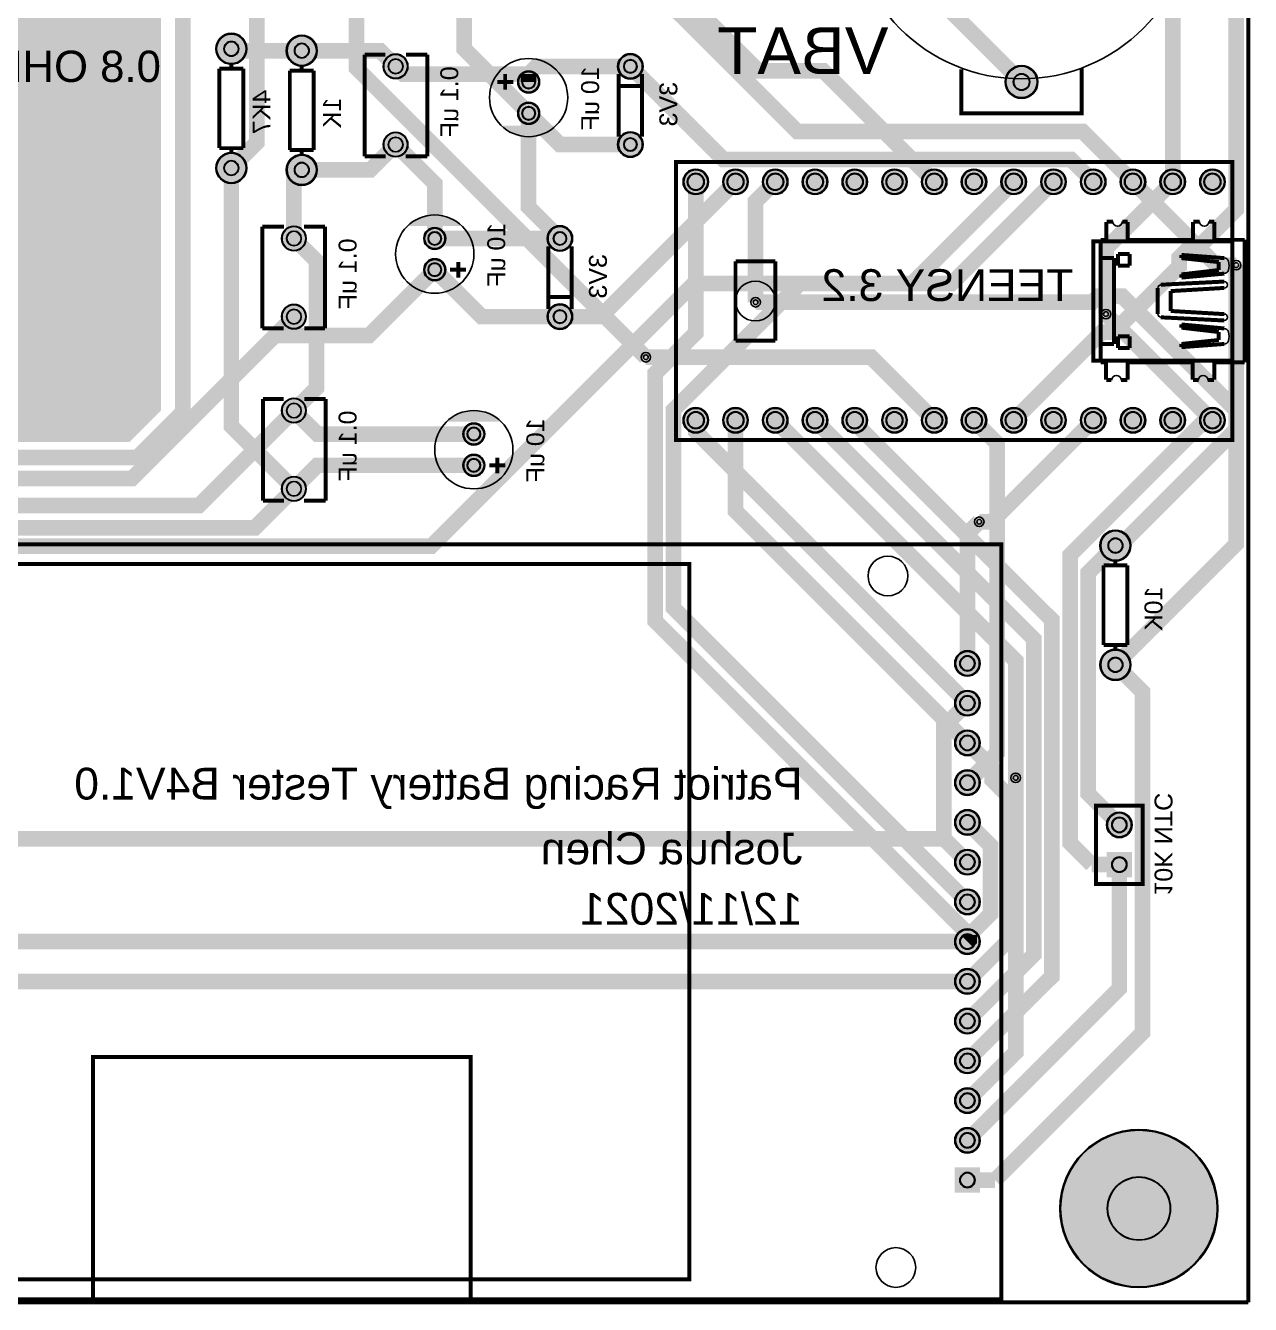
# Model space of a CAD drawing. Header units: millimetres. Extents: x -8 to 145, y 0 to 123.
# Drawn here: x 66.9 to 145.1, y -0.1 to 81.6 of the extents above; entities that cross this region are included whole.
import ezdxf

# ---------------------------------------------------------------- set-up
doc = ezdxf.new("R2010")
doc.units = ezdxf.units.MM
for name, color, linetype, true_color in [('BoardOutLine', 7, 'Continuous', 0xff00ff), ('BottomLayer', 7, 'Continuous', 0x0000ff), ('BottomSilkLayer', 7, 'Continuous', 0x66cc33), ('BottomSolderMaskLayer', 7, 'Continuous', 0xaa00ff), ('Document', 7, 'Continuous', 0xffffff), ('Hole', 7, 'Continuous', 0x222222), ('Multi-Layer', 7, 'Continuous', 0xc0c0c0), ('TopLayer', 7, 'Continuous', 0xff0000), ('TopSilkLayer', 7, 'Continuous', 0xffcc00), ('TopSolderMaskLayer', 7, 'Continuous', 0x800080)]:
    doc.layers.add(name, color=color, linetype=linetype, true_color=true_color)
doc.styles.get("Standard").update_dxf_attribs({"font": 'arial.ttf'})

msp = doc.modelspace()

# ---------------------------------------------------------------- hatches: boundary and pattern name
at = {"layer": 'BottomLayer'}
msp.add_hatch(color=256, dxfattribs=at).paths.add_polyline_path([(75.5, 57), (75.5, 119.5), (32.75, 119.5), (32.75, 59.5), (37.25, 55), (73.5, 55)])
at = {"layer": 'BottomSilkLayer'}
for points in [[(97.349, 75.206), (97.397, 75.157), (97.446, 75.11), (97.497, 75.064), (97.549, 75.02), (97.603, 74.977), (97.657, 74.936), (97.713, 74.897), (97.77, 74.859), (97.828, 74.823), (97.888, 74.789), (97.948, 74.757), (98.009, 74.726), (98.071, 74.698), (98.134, 74.671), (98.197, 74.646), (98.262, 74.623), (98.327, 74.602), (98.392, 74.582), (98.458, 74.565), (98.525, 74.55), (98.592, 74.537), (98.66, 74.526), (98.727, 74.516), (98.795, 74.509), (98.863, 74.504), (98.932, 74.501), (99, 74.5), (99.068, 74.501), (99.137, 74.504), (99.205, 74.509), (99.273, 74.516), (99.34, 74.526), (99.408, 74.537), (99.475, 74.55), (99.542, 74.565), (99.608, 74.582), (99.673, 74.602), (99.738, 74.623), (99.803, 74.646), (99.866, 74.671), (99.929, 74.698), (99.991, 74.726), (100.052, 74.757), (100.112, 74.789), (100.172, 74.823), (100.23, 74.859), (100.287, 74.897), (100.343, 74.936), (100.397, 74.977), (100.451, 75.02), (100.503, 75.064), (100.554, 75.11), (100.603, 75.157), (100.651, 75.206)], [(94.651, 68.794), (94.603, 68.843), (94.554, 68.89), (94.503, 68.936), (94.451, 68.98), (94.397, 69.023), (94.343, 69.064), (94.287, 69.103), (94.23, 69.141), (94.172, 69.177), (94.112, 69.211), (94.052, 69.243), (93.991, 69.274), (93.929, 69.302), (93.866, 69.329), (93.803, 69.354), (93.738, 69.377), (93.673, 69.398), (93.608, 69.418), (93.542, 69.435), (93.475, 69.45), (93.408, 69.463), (93.34, 69.474), (93.273, 69.484), (93.205, 69.491), (93.137, 69.496), (93.068, 69.499), (93, 69.5), (92.932, 69.499), (92.863, 69.496), (92.795, 69.491), (92.727, 69.484), (92.66, 69.474), (92.592, 69.463), (92.525, 69.45), (92.458, 69.435), (92.392, 69.418), (92.327, 69.398), (92.262, 69.377), (92.197, 69.354), (92.134, 69.329), (92.071, 69.302), (92.009, 69.274), (91.948, 69.243), (91.888, 69.211), (91.828, 69.177), (91.77, 69.141), (91.713, 69.103), (91.657, 69.064), (91.603, 69.023), (91.549, 68.98), (91.497, 68.936), (91.446, 68.89), (91.397, 68.843), (91.349, 68.794)], [(97.151, 56.294), (97.103, 56.343), (97.054, 56.39), (97.003, 56.436), (96.951, 56.48), (96.897, 56.523), (96.843, 56.564), (96.787, 56.603), (96.73, 56.641), (96.672, 56.677), (96.612, 56.711), (96.552, 56.743), (96.491, 56.774), (96.429, 56.802), (96.366, 56.829), (96.303, 56.854), (96.238, 56.877), (96.173, 56.898), (96.108, 56.918), (96.042, 56.935), (95.975, 56.95), (95.908, 56.963), (95.84, 56.974), (95.773, 56.984), (95.705, 56.991), (95.637, 56.996), (95.568, 56.999), (95.5, 57), (95.432, 56.999), (95.363, 56.996), (95.295, 56.991), (95.227, 56.984), (95.16, 56.974), (95.092, 56.963), (95.025, 56.95), (94.958, 56.935), (94.892, 56.918), (94.827, 56.898), (94.762, 56.877), (94.697, 56.854), (94.634, 56.829), (94.571, 56.802), (94.509, 56.774), (94.448, 56.743), (94.388, 56.711), (94.328, 56.677), (94.27, 56.641), (94.213, 56.603), (94.157, 56.564), (94.103, 56.523), (94.049, 56.48), (93.997, 56.436), (93.946, 56.39), (93.897, 56.343), (93.849, 56.294)]]:
    msp.add_hatch(color=256, dxfattribs=at).paths.add_polyline_path(points)
at = {"layer": 'BottomSolderMaskLayer'}
for points in [[(79.009, 80.12, 1), (80.99, 80.12, 1)], [(83.509, 80, 1), (85.491, 80, 1)], [(89.713, 78.999, 1), (91.288, 78.999, 1)], [(104.687, 78.999, 1), (106.313, 78.999, 1)], [(98.299, 78, 1), (99.701, 78, 1)], [(129.449, 78, 1), (131.551, 78, 1)], [(98.299, 76, 1), (99.701, 76, 1)], [(89.713, 74, 1), (91.288, 74, 1)], [(104.687, 74.001, 1), (106.313, 74.001, 1)], [(79.009, 72.5, 1), (80.99, 72.5, 1)], [(83.509, 72.38, 1), (85.491, 72.38, 1)], [(108.867, 71.62, 1), (110.493, 71.62, 1)], [(111.407, 71.62, 1), (113.033, 71.62, 1)], [(113.947, 71.62, 1), (115.573, 71.62, 1)], [(116.487, 71.62, 1), (118.113, 71.62, 1)], [(119.027, 71.62, 1), (120.653, 71.62, 1)], [(121.567, 71.62, 1), (123.193, 71.62, 1)], [(124.107, 71.62, 1), (125.733, 71.62, 1)], [(126.647, 71.62, 1), (128.273, 71.62, 1)], [(129.187, 71.62, 1), (130.813, 71.62, 1)], [(131.727, 71.62, 1), (133.353, 71.62, 1)], [(134.267, 71.62, 1), (135.893, 71.62, 1)], [(136.807, 71.62, 1), (138.433, 71.62, 1)], [(139.347, 71.62, 1), (140.973, 71.62, 1)], [(141.887, 71.62, 1), (143.513, 71.62, 1)], [(83.212, 67.999, 1), (84.787, 67.999, 1)], [(92.299, 68, 1), (93.701, 68, 1)], [(100.187, 68, 1), (101.813, 68, 1)], [(92.299, 66, 1), (93.701, 66, 1)], [(83.212, 63.001, 1), (84.787, 63.001, 1)], [(100.187, 63.001, 1), (101.813, 63.001, 1)], [(83.212, 56.999, 1), (84.787, 56.999, 1)], [(108.867, 56.38, 1), (110.493, 56.38, 1)], [(111.407, 56.38, 1), (113.033, 56.38, 1)], [(113.947, 56.38, 1), (115.573, 56.38, 1)], [(116.487, 56.38, 1), (118.113, 56.38, 1)], [(119.027, 56.38, 1), (120.653, 56.38, 1)], [(121.567, 56.38, 1), (123.193, 56.38, 1)], [(124.107, 56.38, 1), (125.733, 56.38, 1)], [(126.647, 56.38, 1), (128.273, 56.38, 1)], [(129.187, 56.38, 1), (130.813, 56.38, 1)], [(131.727, 56.38, 1), (133.353, 56.38, 1)], [(134.267, 56.38, 1), (135.893, 56.38, 1)], [(136.807, 56.38, 1), (138.433, 56.38, 1)], [(139.347, 56.38, 1), (140.973, 56.38, 1)], [(141.887, 56.38, 1), (143.513, 56.38, 1)], [(94.799, 55.5, 1), (96.201, 55.5, 1)], [(94.799, 53.5, 1), (96.201, 53.5, 1)], [(83.212, 52.001, 1), (84.787, 52.001, 1)], [(135.51, 48.37, 1), (137.491, 48.37, 1)], [(135.51, 40.75, 1), (137.491, 40.75, 1)], [(126.228, 40.84, 1), (127.853, 40.84, 1)], [(126.228, 38.3, 1), (127.853, 38.3, 1)], [(126.228, 35.76, 1), (127.853, 35.76, 1)], [(126.228, 33.22, 1), (127.853, 33.22, 1)], [(126.228, 30.68, 1), (127.853, 30.68, 1)], [(135.937, 30.52, 1), (137.563, 30.52, 1)], [(126.228, 28.14, 1), (127.853, 28.14, 1)], [(137.563, 27.167), (137.563, 28.793), (135.937, 28.793), (135.937, 27.167)], [(126.228, 25.6, 1), (127.853, 25.6, 1)], [(126.228, 23.06, 1), (127.853, 23.06, 1)], [(126.228, 20.52, 1), (127.853, 20.52, 1)], [(126.228, 17.98, 1), (127.853, 17.98, 1)], [(126.228, 15.44, 1), (127.853, 15.44, 1)], [(126.228, 12.9, 1), (127.853, 12.9, 1)], [(126.228, 10.36, 1), (127.853, 10.36, 1)], [(132.949, 6, 1), (143.051, 6, 1)], [(127.853, 7.007), (126.227, 7.007), (126.227, 8.633), (127.853, 8.633)]]:
    msp.add_hatch(color=256, dxfattribs=at).paths.add_polyline_path(points)
at = {"layer": 'Multi-Layer'}
for points in [[(79.06, 80.12, 1), (80.94, 80.12, 1)], [(83.56, 80, 1), (85.44, 80, 1)], [(89.738, 78.999, 1), (91.262, 78.999, 1)], [(104.738, 78.999, 1), (106.262, 78.999, 1)], [(98.35, 78, 1), (99.65, 78, 1)], [(129.5, 78, 1), (131.5, 78, 1)], [(98.35, 76, 1), (99.65, 76, 1)], [(89.738, 74, 1), (91.262, 74, 1)], [(104.738, 74.001, 1), (106.262, 74.001, 1)], [(79.06, 72.5, 1), (80.94, 72.5, 1)], [(83.56, 72.38, 1), (85.44, 72.38, 1)], [(108.918, 71.62, 1), (110.442, 71.62, 1)], [(111.458, 71.62, 1), (112.982, 71.62, 1)], [(113.998, 71.62, 1), (115.522, 71.62, 1)], [(116.538, 71.62, 1), (118.062, 71.62, 1)], [(119.078, 71.62, 1), (120.602, 71.62, 1)], [(121.618, 71.62, 1), (123.142, 71.62, 1)], [(124.158, 71.62, 1), (125.682, 71.62, 1)], [(126.698, 71.62, 1), (128.222, 71.62, 1)], [(129.238, 71.62, 1), (130.762, 71.62, 1)], [(131.778, 71.62, 1), (133.302, 71.62, 1)], [(134.318, 71.62, 1), (135.842, 71.62, 1)], [(136.858, 71.62, 1), (138.382, 71.62, 1)], [(139.398, 71.62, 1), (140.922, 71.62, 1)], [(141.938, 71.62, 1), (143.462, 71.62, 1)], [(83.238, 67.999, 1), (84.762, 67.999, 1)], [(100.238, 68, 1), (101.762, 68, 1)], [(92.35, 68, 1), (93.65, 68, 1)], [(92.35, 66, 1), (93.65, 66, 1)], [(83.238, 63.001, 1), (84.762, 63.001, 1)], [(100.238, 63.001, 1), (101.762, 63.001, 1)], [(83.238, 56.999, 1), (84.762, 56.999, 1)], [(108.918, 56.38, 1), (110.442, 56.38, 1)], [(111.458, 56.38, 1), (112.982, 56.38, 1)], [(113.998, 56.38, 1), (115.522, 56.38, 1)], [(116.538, 56.38, 1), (118.062, 56.38, 1)], [(119.078, 56.38, 1), (120.602, 56.38, 1)], [(121.618, 56.38, 1), (123.142, 56.38, 1)], [(124.158, 56.38, 1), (125.682, 56.38, 1)], [(126.698, 56.38, 1), (128.222, 56.38, 1)], [(129.238, 56.38, 1), (130.762, 56.38, 1)], [(131.778, 56.38, 1), (133.302, 56.38, 1)], [(134.318, 56.38, 1), (135.842, 56.38, 1)], [(136.858, 56.38, 1), (138.382, 56.38, 1)], [(139.398, 56.38, 1), (140.922, 56.38, 1)], [(141.938, 56.38, 1), (143.462, 56.38, 1)], [(94.85, 55.5, 1), (96.15, 55.5, 1)], [(94.85, 53.5, 1), (96.15, 53.5, 1)], [(83.238, 52.001, 1), (84.762, 52.001, 1)], [(135.56, 48.37, 1), (137.44, 48.37, 1)], [(135.56, 40.75, 1), (137.44, 40.75, 1)], [(126.278, 40.84, 1), (127.802, 40.84, 1)], [(126.278, 38.3, 1), (127.802, 38.3, 1)], [(126.278, 35.76, 1), (127.802, 35.76, 1)], [(126.278, 33.22, 1), (127.802, 33.22, 1)], [(126.278, 30.68, 1), (127.802, 30.68, 1)], [(135.988, 30.52, 1), (137.512, 30.52, 1)], [(126.278, 28.14, 1), (127.802, 28.14, 1)], [(137.512, 27.218), (137.512, 28.742), (135.988, 28.742), (135.988, 27.218)], [(126.278, 25.6, 1), (127.802, 25.6, 1)], [(126.278, 23.06, 1), (127.802, 23.06, 1)], [(126.278, 20.52, 1), (127.802, 20.52, 1)], [(126.278, 17.98, 1), (127.802, 17.98, 1)], [(126.278, 15.44, 1), (127.802, 15.44, 1)], [(126.278, 12.9, 1), (127.802, 12.9, 1)], [(126.278, 10.36, 1), (127.802, 10.36, 1)], [(127.802, 7.058), (126.278, 7.058), (126.278, 8.582), (127.802, 8.582)]]:
    msp.add_hatch(color=256, dxfattribs=at).paths.add_polyline_path(points)
at = {"layer": 'TopLayer'}
msp.add_hatch(color=256, dxfattribs=at).paths.add_polyline_path([(75.5, 57), (75.5, 119.5), (32.75, 119.5), (32.75, 59.5), (37.25, 55), (73.5, 55)])
at = {"layer": 'TopSolderMaskLayer'}
for points in [[(79.009, 80.12, 1), (80.99, 80.12, 1)], [(83.509, 80, 1), (85.491, 80, 1)], [(89.713, 78.999, 1), (91.288, 78.999, 1)], [(104.687, 78.999, 1), (106.313, 78.999, 1)], [(98.299, 78, 1), (99.701, 78, 1)], [(129.449, 78, 1), (131.551, 78, 1)], [(98.299, 76, 1), (99.701, 76, 1)], [(89.713, 74, 1), (91.288, 74, 1)], [(104.687, 74.001, 1), (106.313, 74.001, 1)], [(79.009, 72.5, 1), (80.99, 72.5, 1)], [(83.509, 72.38, 1), (85.491, 72.38, 1)], [(108.867, 71.62, 1), (110.493, 71.62, 1)], [(111.407, 71.62, 1), (113.033, 71.62, 1)], [(113.947, 71.62, 1), (115.573, 71.62, 1)], [(116.487, 71.62, 1), (118.113, 71.62, 1)], [(119.027, 71.62, 1), (120.653, 71.62, 1)], [(121.567, 71.62, 1), (123.193, 71.62, 1)], [(124.107, 71.62, 1), (125.733, 71.62, 1)], [(126.647, 71.62, 1), (128.273, 71.62, 1)], [(129.187, 71.62, 1), (130.813, 71.62, 1)], [(131.727, 71.62, 1), (133.353, 71.62, 1)], [(134.267, 71.62, 1), (135.893, 71.62, 1)], [(136.807, 71.62, 1), (138.433, 71.62, 1)], [(139.347, 71.62, 1), (140.973, 71.62, 1)], [(141.887, 71.62, 1), (143.513, 71.62, 1)], [(83.212, 67.999, 1), (84.787, 67.999, 1)], [(92.299, 68, 1), (93.701, 68, 1)], [(100.187, 68, 1), (101.813, 68, 1)], [(92.299, 66, 1), (93.701, 66, 1)], [(83.212, 63.001, 1), (84.787, 63.001, 1)], [(100.187, 63.001, 1), (101.813, 63.001, 1)], [(83.212, 56.999, 1), (84.787, 56.999, 1)], [(108.867, 56.38, 1), (110.493, 56.38, 1)], [(111.407, 56.38, 1), (113.033, 56.38, 1)], [(113.947, 56.38, 1), (115.573, 56.38, 1)], [(116.487, 56.38, 1), (118.113, 56.38, 1)], [(119.027, 56.38, 1), (120.653, 56.38, 1)], [(121.567, 56.38, 1), (123.193, 56.38, 1)], [(124.107, 56.38, 1), (125.733, 56.38, 1)], [(126.647, 56.38, 1), (128.273, 56.38, 1)], [(129.187, 56.38, 1), (130.813, 56.38, 1)], [(131.727, 56.38, 1), (133.353, 56.38, 1)], [(134.267, 56.38, 1), (135.893, 56.38, 1)], [(136.807, 56.38, 1), (138.433, 56.38, 1)], [(139.347, 56.38, 1), (140.973, 56.38, 1)], [(141.887, 56.38, 1), (143.513, 56.38, 1)], [(94.799, 55.5, 1), (96.201, 55.5, 1)], [(94.799, 53.5, 1), (96.201, 53.5, 1)], [(83.212, 52.001, 1), (84.787, 52.001, 1)], [(135.51, 48.37, 1), (137.491, 48.37, 1)], [(135.51, 40.75, 1), (137.491, 40.75, 1)], [(126.228, 40.84, 1), (127.853, 40.84, 1)], [(126.228, 38.3, 1), (127.853, 38.3, 1)], [(126.228, 35.76, 1), (127.853, 35.76, 1)], [(126.228, 33.22, 1), (127.853, 33.22, 1)], [(126.228, 30.68, 1), (127.853, 30.68, 1)], [(135.937, 30.52, 1), (137.563, 30.52, 1)], [(126.228, 28.14, 1), (127.853, 28.14, 1)], [(137.563, 27.167), (137.563, 28.793), (135.937, 28.793), (135.937, 27.167)], [(126.228, 25.6, 1), (127.853, 25.6, 1)], [(126.228, 23.06, 1), (127.853, 23.06, 1)], [(126.228, 20.52, 1), (127.853, 20.52, 1)], [(126.228, 17.98, 1), (127.853, 17.98, 1)], [(126.228, 15.44, 1), (127.853, 15.44, 1)], [(126.228, 12.9, 1), (127.853, 12.9, 1)], [(126.228, 10.36, 1), (127.853, 10.36, 1)], [(132.949, 6, 1), (143.051, 6, 1)], [(127.853, 7.007), (126.227, 7.007), (126.227, 8.633), (127.853, 8.633)]]:
    msp.add_hatch(color=256, dxfattribs=at).paths.add_polyline_path(points)

# ---------------------------------------------------------------- linework, layer by layer
at = {"layer": 'BoardOutLine', "const_width": 0.254}
for points in [[(145, 122.5), (145, 0)], [(-1, 0), (145, 0)]]:
    msp.add_lwpolyline(points, dxfattribs=at)
at = {"layer": 'BottomLayer', "const_width": 1}
for points in [[(125, 119), (144.218, 99.782), (144.218, 69.851), (141.815, 67.448), (141.251, 67.448), (140.574, 66.771), (140.574, 66.206), (136.377, 62.009), (135.629, 62.009), (130, 56.38)], [(140.16, 71.62), (140.16, 88.34), (130.5, 98)], [(81.001, 92.621), (76.896, 88.516), (76.896, 56.896), (74, 54), (37, 54), (27.94, 63.061), (27.94, 76.2)], [(88, 92.62), (94.87, 85.751), (94.87, 80.13), (99, 76)], [(137.62, 71.62), (134.413, 74.826), (116.174, 74.826), (104.5, 86.5)], [(81, 85), (81.625, 84.375), (81.625, 74.125), (80, 72.5)], [(106.489, 60.406), (88, 78.895), (88, 85)], [(135.08, 71.62), (133.663, 73.037), (111.463, 73.037), (105.5, 78.999)], [(101, 68), (99, 70), (99, 76)], [(84.5, 72.38), (88.88, 72.38), (90.5, 74)], [(90.5, 74), (93, 71.501), (93, 68)], [(80, 72.5), (80, 56.001), (84, 52.001)], [(84.5, 72.38), (84, 71.88), (84, 67.999)], [(127.163, 23.475), (107.089, 43.548), (107.089, 59.373), (109.68, 61.964), (109.68, 71.62)], [(127.04, 25.6), (108.25, 44.39), (108.25, 57.034), (116.34, 65.123), (123.503, 65.123), (130, 71.62)], [(114.76, 71.62), (113.505, 70.365), (113.505, 63.921)], [(135.898, 63.164), (135.898, 67.358), (140.16, 71.62)], [(84, 67.999), (85.438, 66.561), (85.438, 58.438), (84, 56.999)], [(136.5, 40.75), (144.218, 48.468), (144.218, 66.293)], [(127.04, 38.3), (109.68, 55.66), (109.68, 56.38)], [(130.127, 33.527), (130.127, 41.013), (114.76, 56.38)], [(127.04, 17.98), (131.282, 22.222), (131.282, 42.398), (117.3, 56.38)], [(119.84, 56.38), (119.84, 56.217), (132.437, 43.62), (132.437, 20.836), (127.04, 15.44)], [(135.08, 56.38), (128.593, 49.893), (127.797, 49.893)], [(134.987, 27.98), (133.598, 29.369), (133.598, 47.76), (142.218, 56.38), (142.7, 56.38)], [(136.75, 30.52), (134.753, 32.517), (134.753, 46.623), (136.5, 48.37)], [(128.803, 7.82), (138.24, 17.256), (138.24, 39.011), (136.5, 40.75)], [(127.04, 28.14), (125.542, 29.639), (125.542, 36.801), (127.04, 38.3)], [(127.04, 35.76), (128.613, 34.187), (128.613, 33.408), (129.664, 32.358), (129.664, 23.143), (127.04, 20.52)], [(127.04, 30.68), (128.509, 29.212), (128.509, 24.821), (127.163, 23.475)], [(127.04, 10.36), (136.75, 20.07), (136.75, 27.98)], [(136.75, 27.98), (134.987, 27.98)], [(127.04, 23.06), (127.163, 23.182), (127.163, 23.475)], [(127.04, 7.82), (128.803, 7.82)]]:
    msp.add_lwpolyline(points, dxfattribs=at)
at = {"layer": 'BottomSilkLayer', "const_width": 0.254}
for points in [[(88.52, 79.74), (88.52, 73.24)], [(88.52, 79.74), (89.84, 79.74)], [(91.16, 79.74), (92.52, 79.74)], [(92.52, 73.24), (92.52, 79.74)], [(80, 78.85), (79.238, 78.85)], [(79.238, 78.85), (79.238, 73.77)], [(80, 78.85), (80, 79.104)], [(80.762, 78.85), (80, 78.85)], [(80.762, 73.77), (80.762, 78.85)], [(83.738, 78.73), (83.738, 73.65)], [(84.5, 78.73), (83.738, 78.73)], [(84.5, 78.73), (84.5, 78.984)], [(85.262, 78.73), (84.5, 78.73)], [(85.262, 73.65), (85.262, 78.73)], [(97.5, 78.516), (97.5, 77.5)], [(104.75, 74.5), (104.75, 78.5)], [(106.25, 74.5), (106.25, 78.5)], [(134.35, 78.9), (134.35, 76), (126.65, 76), (126.65, 78.8)], [(97, 78), (98.016, 78)], [(106.25, 77.75), (104.75, 77.75)], [(79.238, 73.77), (80, 73.77)], [(80, 73.77), (80.762, 73.77)], [(80, 73.77), (80, 73.516)], [(83.738, 73.65), (84.5, 73.65)], [(84.5, 73.65), (85.262, 73.65)], [(84.5, 73.65), (84.5, 73.396)], [(88.52, 73.24), (89.863, 73.24)], [(91.137, 73.24), (92.52, 73.24)], [(81.98, 68.76), (81.98, 62.26)], [(83.363, 68.76), (81.98, 68.76)], [(85.98, 68.76), (84.637, 68.76)], [(85.98, 62.26), (85.98, 68.76)], [(100.25, 67.5), (100.25, 63.5)], [(101.75, 67.5), (101.75, 63.5)], [(94.5, 65.484), (94.5, 66.5)], [(112.22, 66.54), (112.22, 61.46)], [(114.76, 66.54), (112.22, 66.54)], [(114.76, 61.46), (114.76, 66.54)], [(95, 66), (93.984, 66)], [(100.25, 64.25), (101.75, 64.25)], [(83.34, 62.26), (81.98, 62.26)], [(85.98, 62.26), (84.66, 62.26)], [(112.22, 61.46), (114.76, 61.46)], [(82.02, 57.74), (82.02, 51.24)], [(82.02, 57.74), (83.34, 57.74)], [(84.66, 57.74), (86.02, 57.74)], [(86.02, 51.24), (86.02, 57.74)], [(97, 52.984), (97, 54)], [(97.5, 53.5), (96.484, 53.5)], [(82.02, 51.24), (83.363, 51.24)], [(84.637, 51.24), (86.02, 51.24)], [(136.5, 47.1), (136.5, 47.354)], [(136.5, 47.1), (135.738, 47.1)], [(135.738, 47.1), (135.738, 42.02)], [(137.262, 47.1), (136.5, 47.1)], [(137.262, 42.02), (137.262, 47.1)], [(135.738, 42.02), (136.5, 42.02)], [(136.5, 42.02), (137.262, 42.02)], [(136.5, 42.02), (136.5, 41.766)]]:
    msp.add_lwpolyline(points, dxfattribs=at)
for points in [[(143.97, 55.11), (143.97, 55.11), (108.41, 55.11), (108.41, 72.89), (143.97, 72.89), (143.97, 55.11)], [(143.97, 60.19), (135.08, 60.19), (135.08, 67.81), (143.97, 67.81), (143.97, 60.19)], [(138.25, 26.75), (138.25, 31.75), (135.25, 31.75), (135.25, 26.75), (138.25, 26.75)]]:
    msp.add_lwpolyline(points, close=True, dxfattribs=at)
at = {"layer": 'BottomSilkLayer'}
for centre, radius in [((130.5, 89.2), 11), ((99, 77), 2.5), ((93, 67), 2.5), ((113.49, 64), 1.27), ((95.5, 54.5), 2.5)]:
    msp.add_circle(centre, radius, dxfattribs=at)
at = {"layer": 'BottomSolderMaskLayer'}
for centre, radius in [((80, 80.12), 0.991), ((84.5, 80), 0.991), ((80, 80.12), 0.474), ((84.5, 80), 0.474), ((90.5, 78.999), 0.787), ((90.5, 78.999), 0.472), ((105.5, 78.999), 0.813), ((105.5, 78.999), 0.427), ((99, 78), 0.701), ((130.5, 78), 1.051), ((130.5, 78), 0.525), ((99, 78), 0.431), ((99, 76), 0.701), ((99, 76), 0.431), ((90.5, 74), 0.787), ((90.5, 74.001), 0.472), ((105.5, 74.001), 0.813), ((105.5, 74.001), 0.427), ((80, 72.5), 0.991), ((80, 72.5), 0.474), ((84.5, 72.38), 0.991), ((84.5, 72.38), 0.474), ((109.68, 71.62), 0.813), ((109.68, 71.62), 0.542), ((112.22, 71.62), 0.813), ((112.22, 71.62), 0.542), ((114.76, 71.62), 0.813), ((114.76, 71.62), 0.542), ((117.3, 71.62), 0.813), ((117.3, 71.62), 0.542), ((119.84, 71.62), 0.813), ((119.84, 71.62), 0.542), ((122.38, 71.62), 0.813), ((122.38, 71.62), 0.542), ((124.92, 71.62), 0.813), ((124.92, 71.62), 0.542), ((127.46, 71.62), 0.813), ((127.46, 71.62), 0.542), ((130, 71.62), 0.813), ((130, 71.62), 0.542), ((132.54, 71.62), 0.813), ((132.54, 71.62), 0.542), ((135.08, 71.62), 0.813), ((135.08, 71.62), 0.542), ((137.62, 71.62), 0.813), ((137.62, 71.62), 0.542), ((140.16, 71.62), 0.813), ((140.16, 71.62), 0.542), ((142.7, 71.62), 0.813), ((142.7, 71.62), 0.542), ((84, 67.999), 0.787), ((93, 68), 0.701), ((101, 68), 0.813), ((84, 67.999), 0.472), ((93, 68), 0.431), ((101, 67.999), 0.427), ((93, 66), 0.701), ((93, 66), 0.431), ((84, 63.001), 0.787), ((101, 63.001), 0.813), ((84, 63.001), 0.472), ((101, 63.001), 0.427), ((84, 56.999), 0.787), ((84, 56.999), 0.472), ((109.68, 56.38), 0.813), ((109.68, 56.38), 0.542), ((112.22, 56.38), 0.813), ((112.22, 56.38), 0.542), ((114.76, 56.38), 0.813), ((114.76, 56.38), 0.542), ((117.3, 56.38), 0.813), ((117.3, 56.38), 0.542), ((119.84, 56.38), 0.813), ((119.84, 56.38), 0.542), ((122.38, 56.38), 0.813), ((122.38, 56.38), 0.542), ((124.92, 56.38), 0.813), ((124.92, 56.38), 0.542), ((127.46, 56.38), 0.813), ((127.46, 56.38), 0.542), ((130, 56.38), 0.813), ((130, 56.38), 0.542), ((132.54, 56.38), 0.813), ((132.54, 56.38), 0.542), ((135.08, 56.38), 0.813), ((135.08, 56.38), 0.542), ((137.62, 56.38), 0.813), ((137.62, 56.38), 0.542), ((140.16, 56.38), 0.813), ((140.16, 56.38), 0.542), ((142.7, 56.38), 0.813), ((142.7, 56.38), 0.542), ((95.5, 55.5), 0.701), ((95.5, 55.5), 0.431), ((95.5, 53.5), 0.701), ((95.5, 53.5), 0.431), ((84, 52.001), 0.787), ((84, 52.001), 0.472), ((136.5, 48.37), 0.991), ((136.5, 48.37), 0.474), ((136.5, 40.75), 0.991), ((127.04, 40.84), 0.813), ((127.04, 40.84), 0.488), ((136.5, 40.75), 0.474), ((127.04, 38.3), 0.813), ((127.04, 38.3), 0.488), ((127.04, 35.76), 0.813), ((127.04, 35.76), 0.488), ((127.04, 33.22), 0.813), ((127.04, 33.22), 0.488), ((127.04, 30.68), 0.813), ((127.04, 30.68), 0.488), ((136.75, 30.52), 0.813), ((136.75, 30.52), 0.488), ((127.04, 28.14), 0.813), ((127.04, 28.14), 0.488), ((136.75, 27.98), 0.488), ((127.04, 25.6), 0.813), ((127.04, 25.6), 0.488), ((127.04, 23.06), 0.813), ((127.04, 23.06), 0.488), ((127.04, 20.52), 0.813), ((127.04, 20.52), 0.488), ((127.04, 17.98), 0.813), ((127.04, 17.98), 0.488), ((127.04, 15.44), 0.813), ((127.04, 15.44), 0.488), ((127.04, 12.9), 0.813), ((127.04, 12.9), 0.488), ((127.04, 10.36), 0.813), ((127.04, 10.36), 0.488), ((138, 6), 5.051), ((127.04, 7.82), 0.488), ((138, 6), 2.02)]:
    msp.add_circle(centre, radius, dxfattribs=at)
at = {"layer": 'Document', "const_width": 0.254}
for points in [[(135.918, 69.055), (135.918, 67.912)], [(135.944, 69.08), (136.35, 69.08)], [(137.29, 69.08), (136.934, 69.08)], [(137.29, 67.912), (137.29, 69.055)], [(141.455, 69.055), (141.455, 67.912)], [(141.481, 69.08), (141.887, 69.08)], [(142.827, 69.08), (142.471, 69.08)], [(142.827, 67.912), (142.827, 69.055)], [(135.563, 67.912), (135.563, 60.088)], [(135.563, 67.912), (135.918, 67.912)], [(141.455, 67.912), (137.341, 67.912)], [(144.757, 67.912), (142.852, 67.912)], [(144.757, 67.912), (144.757, 60.088)], [(137.417, 66.997), (136.655, 66.997)], [(136.655, 66.997), (136.655, 66.261)], [(137.417, 66.261), (137.417, 66.997)], [(140.719, 66.946), (143.462, 66.743)], [(140.719, 66.743), (140.719, 66.946)], [(135.664, 66.743), (136.401, 66.743)], [(136.401, 66.743), (136.401, 61.257)], [(136.655, 66.261), (137.417, 66.261)], [(143.106, 66.489), (140.719, 66.743)], [(143.106, 65.981), (143.106, 66.489)], [(140.719, 65.702), (143.106, 65.981)], [(143.462, 65.753), (140.719, 65.499)], [(140.719, 65.499), (140.719, 65.702)], [(139.195, 63.162), (139.195, 64.838)], [(143.462, 65.245), (139.398, 65.041)], [(143.462, 64.838), (140.033, 64.635)], [(140.033, 63.365), (140.033, 64.635)], [(143.462, 62.755), (139.398, 62.959)], [(143.462, 63.162), (140.033, 63.365)], [(143.462, 62.247), (140.719, 62.501)], [(140.719, 62.501), (140.719, 62.298)], [(140.719, 62.298), (143.106, 62.019)], [(143.106, 62.019), (143.106, 61.511)], [(136.401, 61.257), (135.664, 61.257)], [(136.655, 61.003), (136.655, 61.739)], [(136.655, 61.739), (137.417, 61.739)], [(137.417, 61.739), (137.417, 61.003)], [(143.106, 61.511), (140.719, 61.257)], [(140.719, 61.054), (143.462, 61.257)], [(140.719, 61.257), (140.719, 61.054)], [(137.417, 61.003), (136.655, 61.003)], [(135.563, 60.088), (135.867, 60.088)], [(135.893, 60.114), (135.893, 58.971)], [(137.29, 58.971), (137.29, 60.114)], [(141.405, 60.088), (137.29, 60.088)], [(141.43, 60.114), (141.43, 58.971)], [(142.827, 58.971), (142.827, 60.114)], [(144.757, 60.088), (142.852, 60.088)], [(135.918, 58.945), (136.248, 58.945)], [(137.264, 58.945), (136.858, 58.945)], [(141.455, 58.945), (141.811, 58.945)], [(142.802, 58.945), (142.395, 58.945)]]:
    msp.add_lwpolyline(points, dxfattribs=at)
at = {"layer": 'Document'}
for centre, radius, start, end in [((136.64, 69.08), 0.3, 180.00003, 359.99997), ((142.18, 69.08), 0.3, 180, 360), ((143.436, 66.458), 0.295, 17.00716, 85.67049), ((142.787, 66.258), 0.974, 342.94925, 17.05075), ((143.436, 66.059), 0.295, 274.32796, 342.98755), ((139.421, 64.819), 0.22, 93.13918, 176.88885), ((143.459, 65.038), 0.208, 359.97896, 90), ((143.459, 65.038), 0.208, 270, 0.02104), ((139.421, 63.182), 0.22, 183.11115, 266.86082), ((143.459, 62.962), 0.208, 359.97896, 90), ((143.459, 62.962), 0.208, 270, 0.02104), ((143.436, 61.941), 0.295, 17.01245, 85.67204), ((143.436, 61.543), 0.295, 274.32796, 342.98755), ((142.787, 61.742), 0.974, 342.94847, 17.05153), ((136.56, 58.95), 0.3, 0.00003, 179.99997), ((142.1, 58.95), 0.3, 0.00003, 179.99997)]:
    msp.add_arc(centre, radius, start, end, dxfattribs=at)
at = {"layer": 'Hole'}
for centre in [(144.218, 66.292), (113.505, 63.921), (135.898, 63.164), (106.489, 60.406), (127.797, 49.893), (130.127, 33.527)]:
    msp.add_circle(centre, 0.153, dxfattribs=at)
at = {"layer": 'Multi-Layer'}
for centre, radius in [((80, 80.12), 0.94), ((84.5, 80), 0.94), ((80, 80.12), 0.45), ((84.5, 80), 0.45), ((90.5, 78.999), 0.762), ((90.5, 78.999), 0.457), ((105.5, 78.999), 0.762), ((105.5, 78.999), 0.4), ((99, 78), 0.65), ((130.5, 78), 1), ((130.5, 78), 0.5), ((99, 78), 0.4), ((99, 76), 0.65), ((99, 76), 0.4), ((90.5, 74), 0.762), ((90.5, 74.001), 0.457), ((105.5, 74.001), 0.762), ((105.5, 74.001), 0.4), ((80, 72.5), 0.94), ((80, 72.5), 0.45), ((84.5, 72.38), 0.94), ((84.5, 72.38), 0.45), ((109.68, 71.62), 0.762), ((109.68, 71.62), 0.508), ((112.22, 71.62), 0.762), ((112.22, 71.62), 0.508), ((114.76, 71.62), 0.762), ((114.76, 71.62), 0.508), ((117.3, 71.62), 0.762), ((117.3, 71.62), 0.508), ((119.84, 71.62), 0.762), ((119.84, 71.62), 0.508), ((122.38, 71.62), 0.762), ((122.38, 71.62), 0.508), ((124.92, 71.62), 0.762), ((124.92, 71.62), 0.508), ((127.46, 71.62), 0.762), ((127.46, 71.62), 0.508), ((130, 71.62), 0.762), ((130, 71.62), 0.508), ((132.54, 71.62), 0.762), ((132.54, 71.62), 0.508), ((135.08, 71.62), 0.762), ((135.08, 71.62), 0.508), ((137.62, 71.62), 0.762), ((137.62, 71.62), 0.508), ((140.16, 71.62), 0.762), ((140.16, 71.62), 0.508), ((142.7, 71.62), 0.762), ((142.7, 71.62), 0.508), ((84, 67.999), 0.762), ((101, 68), 0.762), ((84, 67.999), 0.457), ((93, 68), 0.65), ((93, 68), 0.4), ((101, 67.999), 0.4), ((93, 66), 0.65), ((93, 66), 0.4), ((144.218, 66.292), 0.305), ((84, 63.001), 0.762), ((101, 63.001), 0.762), ((113.505, 63.921), 0.305), ((84, 63.001), 0.457), ((101, 63.001), 0.4), ((135.898, 63.164), 0.305), ((106.489, 60.406), 0.305), ((84, 56.999), 0.762), ((84, 56.999), 0.457), ((109.68, 56.38), 0.762), ((109.68, 56.38), 0.508), ((112.22, 56.38), 0.762), ((112.22, 56.38), 0.508), ((114.76, 56.38), 0.762), ((114.76, 56.38), 0.508), ((117.3, 56.38), 0.762), ((117.3, 56.38), 0.508), ((119.84, 56.38), 0.762), ((119.84, 56.38), 0.508), ((122.38, 56.38), 0.762), ((122.38, 56.38), 0.508), ((124.92, 56.38), 0.762), ((124.92, 56.38), 0.508), ((127.46, 56.38), 0.762), ((127.46, 56.38), 0.508), ((130, 56.38), 0.762), ((130, 56.38), 0.508), ((132.54, 56.38), 0.762), ((132.54, 56.38), 0.508), ((135.08, 56.38), 0.762), ((135.08, 56.38), 0.508), ((137.62, 56.38), 0.762), ((137.62, 56.38), 0.508), ((140.16, 56.38), 0.762), ((140.16, 56.38), 0.508), ((142.7, 56.38), 0.762), ((142.7, 56.38), 0.508), ((95.5, 55.5), 0.65), ((95.5, 55.5), 0.4), ((95.5, 53.5), 0.65), ((95.5, 53.5), 0.4), ((84, 52.001), 0.762), ((84, 52.001), 0.457), ((127.797, 49.893), 0.305), ((136.5, 48.37), 0.94), ((136.5, 48.37), 0.45), ((136.5, 40.75), 0.94), ((127.04, 40.84), 0.762), ((127.04, 40.84), 0.457), ((136.5, 40.75), 0.45), ((127.04, 38.3), 0.762), ((127.04, 38.3), 0.457), ((127.04, 35.76), 0.762), ((127.04, 35.76), 0.457), ((127.04, 33.22), 0.762), ((127.04, 33.22), 0.457), ((130.127, 33.527), 0.305), ((127.04, 30.68), 0.762), ((127.04, 30.68), 0.457), ((136.75, 30.52), 0.762), ((136.75, 30.52), 0.457), ((127.04, 28.14), 0.762), ((127.04, 28.14), 0.457), ((136.75, 27.98), 0.457), ((127.04, 25.6), 0.762), ((127.04, 25.6), 0.457), ((127.04, 23.06), 0.762), ((127.04, 23.06), 0.457), ((127.04, 20.52), 0.762), ((127.04, 20.52), 0.457), ((127.04, 17.98), 0.762), ((127.04, 17.98), 0.457), ((127.04, 15.44), 0.762), ((127.04, 15.44), 0.457), ((127.04, 12.9), 0.762), ((127.04, 12.9), 0.457), ((127.04, 10.36), 0.762), ((127.04, 10.36), 0.457), ((138, 6), 5), ((127.04, 7.82), 0.457), ((138, 6), 2)]:
    msp.add_circle(centre, radius, dxfattribs=at)
at = {"layer": 'TopLayer', "const_width": 1}
for points in [[(80, 102.38), (90.001, 102.38), (113.672, 78.709), (117.831, 78.709), (124.92, 71.62)], [(116, 84.5), (124, 84.5), (130.5, 78)], [(80, 80.12), (80.12, 80), (84.5, 80)], [(84.5, 80), (89.499, 80), (90.5, 78.999)], [(99, 78.5), (91, 78.5), (90.5, 78.999)], [(105.5, 78.999), (99.5, 78.999), (99, 78.5)], [(99, 78.5), (99, 78)], [(105.5, 74.001), (101, 74.001), (99, 76)], [(132.54, 71.62), (126.043, 65.123), (109.573, 65.123), (92.78, 48.33), (62.639, 48.33), (43.458, 29.149), (43.458, 23.331), (46.268, 20.52)], [(112.22, 71.62), (103.601, 63.001), (101, 63.001)], [(137.62, 71.62), (142.947, 66.293), (144.218, 66.293)], [(93, 68), (101, 68), (101, 68)], [(82.796, 61.797), (88.797, 61.797), (93, 66)], [(101, 63.001), (95.999, 63.001), (93, 66)], [(136.5, 48.37), (136.782, 48.37), (144.218, 55.807), (144.218, 57.022), (136.921, 64.319), (135.42, 64.319), (135.022, 63.921), (113.505, 63.921)], [(84, 63.001), (82.796, 61.797)], [(142.7, 56.38), (142.682, 56.38), (135.898, 63.164)], [(82.796, 61.797), (73.661, 52.662), (45.816, 52.662), (38.341, 45.187), (31.439, 45.187), (25.342, 39.09), (24.699, 39.09)], [(124.92, 56.38), (120.894, 60.406), (106.489, 60.406)], [(45.716, 50.93), (77.93, 50.93), (84, 56.999)], [(95.5, 55.5), (85.499, 55.5), (84, 56.999)], [(127.04, 35.76), (112.22, 50.58), (112.22, 56.38)], [(127.04, 33.22), (128.952, 35.131), (128.952, 54.888), (127.46, 56.38)], [(95.5, 53.5), (85.499, 53.5), (84, 52.001)], [(31.439, 43.554), (51.441, 43.554), (57.398, 49.51), (81.509, 49.51), (84, 52.001)], [(127.797, 49.893), (127.04, 49.137), (127.04, 40.84)], [(127.04, 12.9), (130.127, 15.987), (130.127, 33.527)], [(46.268, 25.6), (44.775, 27.094), (44.775, 28.69), (45.707, 29.622), (125.558, 29.622), (127.04, 28.14)], [(127.04, 23.06), (51.348, 23.06), (46.268, 28.14)], [(46.268, 23.06), (48.808, 20.52), (127.04, 20.52)]]:
    msp.add_lwpolyline(points, dxfattribs=at)
at = {"layer": 'TopSilkLayer', "const_width": 0.254}
for points in [[(129.199, 0.2), (44.109, 0.2), (44.109, 48.46), (129.199, 48.46), (129.199, 0.2)], [(109.26, 1.47), (50.84, 1.47), (50.84, 47.19), (109.26, 47.19), (109.26, 1.47)], [(95.29, 0.2), (71.16, 0.2), (71.16, 15.694), (95.29, 15.694), (95.29, 0.2)]]:
    msp.add_lwpolyline(points, close=True, dxfattribs=at)
at = {"layer": 'TopSilkLayer'}
for centre in [(121.96, 46.428), (122.468, 2.232)]:
    msp.add_circle(centre, 1.27, dxfattribs=at)
at = {"layer": 'TopSolderMaskLayer'}
for centre, radius in [((80, 80.12), 0.991), ((84.5, 80), 0.991), ((80, 80.12), 0.474), ((84.5, 80), 0.474), ((90.5, 78.999), 0.787), ((90.5, 78.999), 0.472), ((105.5, 78.999), 0.813), ((105.5, 78.999), 0.427), ((99, 78), 0.701), ((130.5, 78), 1.051), ((130.5, 78), 0.525), ((99, 78), 0.431), ((99, 76), 0.701), ((99, 76), 0.431), ((90.5, 74), 0.787), ((90.5, 74.001), 0.472), ((105.5, 74.001), 0.813), ((105.5, 74.001), 0.427), ((80, 72.5), 0.991), ((80, 72.5), 0.474), ((84.5, 72.38), 0.991), ((84.5, 72.38), 0.474), ((109.68, 71.62), 0.813), ((109.68, 71.62), 0.542), ((112.22, 71.62), 0.813), ((112.22, 71.62), 0.542), ((114.76, 71.62), 0.813), ((114.76, 71.62), 0.542), ((117.3, 71.62), 0.813), ((117.3, 71.62), 0.542), ((119.84, 71.62), 0.813), ((119.84, 71.62), 0.542), ((122.38, 71.62), 0.813), ((122.38, 71.62), 0.542), ((124.92, 71.62), 0.813), ((124.92, 71.62), 0.542), ((127.46, 71.62), 0.813), ((127.46, 71.62), 0.542), ((130, 71.62), 0.813), ((130, 71.62), 0.542), ((132.54, 71.62), 0.813), ((132.54, 71.62), 0.542), ((135.08, 71.62), 0.813), ((135.08, 71.62), 0.542), ((137.62, 71.62), 0.813), ((137.62, 71.62), 0.542), ((140.16, 71.62), 0.813), ((140.16, 71.62), 0.542), ((142.7, 71.62), 0.813), ((142.7, 71.62), 0.542), ((84, 67.999), 0.787), ((93, 68), 0.701), ((101, 68), 0.813), ((84, 67.999), 0.472), ((93, 68), 0.431), ((101, 67.999), 0.427), ((93, 66), 0.701), ((93, 66), 0.431), ((84, 63.001), 0.787), ((101, 63.001), 0.813), ((84, 63.001), 0.472), ((101, 63.001), 0.427), ((84, 56.999), 0.787), ((84, 56.999), 0.472), ((109.68, 56.38), 0.813), ((109.68, 56.38), 0.542), ((112.22, 56.38), 0.813), ((112.22, 56.38), 0.542), ((114.76, 56.38), 0.813), ((114.76, 56.38), 0.542), ((117.3, 56.38), 0.813), ((117.3, 56.38), 0.542), ((119.84, 56.38), 0.813), ((119.84, 56.38), 0.542), ((122.38, 56.38), 0.813), ((122.38, 56.38), 0.542), ((124.92, 56.38), 0.813), ((124.92, 56.38), 0.542), ((127.46, 56.38), 0.813), ((127.46, 56.38), 0.542), ((130, 56.38), 0.813), ((130, 56.38), 0.542), ((132.54, 56.38), 0.813), ((132.54, 56.38), 0.542), ((135.08, 56.38), 0.813), ((135.08, 56.38), 0.542), ((137.62, 56.38), 0.813), ((137.62, 56.38), 0.542), ((140.16, 56.38), 0.813), ((140.16, 56.38), 0.542), ((142.7, 56.38), 0.813), ((142.7, 56.38), 0.542), ((95.5, 55.5), 0.701), ((95.5, 55.5), 0.431), ((95.5, 53.5), 0.701), ((95.5, 53.5), 0.431), ((84, 52.001), 0.787), ((84, 52.001), 0.472), ((136.5, 48.37), 0.991), ((136.5, 48.37), 0.474), ((136.5, 40.75), 0.991), ((127.04, 40.84), 0.813), ((127.04, 40.84), 0.488), ((136.5, 40.75), 0.474), ((127.04, 38.3), 0.813), ((127.04, 38.3), 0.488), ((127.04, 35.76), 0.813), ((127.04, 35.76), 0.488), ((127.04, 33.22), 0.813), ((127.04, 33.22), 0.488), ((127.04, 30.68), 0.813), ((127.04, 30.68), 0.488), ((136.75, 30.52), 0.813), ((136.75, 30.52), 0.488), ((127.04, 28.14), 0.813), ((127.04, 28.14), 0.488), ((136.75, 27.98), 0.488), ((127.04, 25.6), 0.813), ((127.04, 25.6), 0.488), ((127.04, 23.06), 0.813), ((127.04, 23.06), 0.488), ((127.04, 20.52), 0.813), ((127.04, 20.52), 0.488), ((127.04, 17.98), 0.813), ((127.04, 17.98), 0.488), ((127.04, 15.44), 0.813), ((127.04, 15.44), 0.488), ((127.04, 12.9), 0.813), ((127.04, 12.9), 0.488), ((127.04, 10.36), 0.813), ((127.04, 10.36), 0.488), ((138, 6), 5.051), ((127.04, 7.82), 0.488), ((138, 6), 2.02)]:
    msp.add_circle(centre, radius, dxfattribs=at)

# ---------------------------------------------------------------- texts
at = {"layer": 'BottomSilkLayer', "text_generation_flag": 2}
for s, height, p in [('VBAT', 3, (122, 78.5)), ('0.8 OHM\\nRESISTOR', 2, (75.5, 78)), ('TEENSY 3.2', 2.032, (133.81, 64)), ('Patriot Racing Battery Tester B4V1.0', 2.032, (116.5, 32.139)), ('Joshua Chen', 2.032, (116.5, 28)), ('12/11/2021', 2.032, (116.5, 24.139))]:
    msp.add_text(s, height=height, dxfattribs=at).set_placement(p)
for s, rotation, p in [('0.1 uF', 90, (94.5, 79)), ('10 uF', 90, (103.5, 79)), ('3V3', 90, (108.5, 78)), ('4K7', 90, (82.5, 77.5)), ('1K', 90, (87, 77)), ('10 uF', 90, (97.5, 69)), ('0.1 uF', 90, (88, 68)), ('3V3', 90, (104, 67)), ('0.1 uF', 90, (88, 57)), ('10 uF', 90, (100, 56.5)), ('10K', 90, (139.501, 45.75)), ('10K NTC', 270, (139, 26))]:
    msp.add_text(s, height=1.143, rotation=rotation, dxfattribs=at).set_placement(p)

doc.saveas('drawing.dxf')
